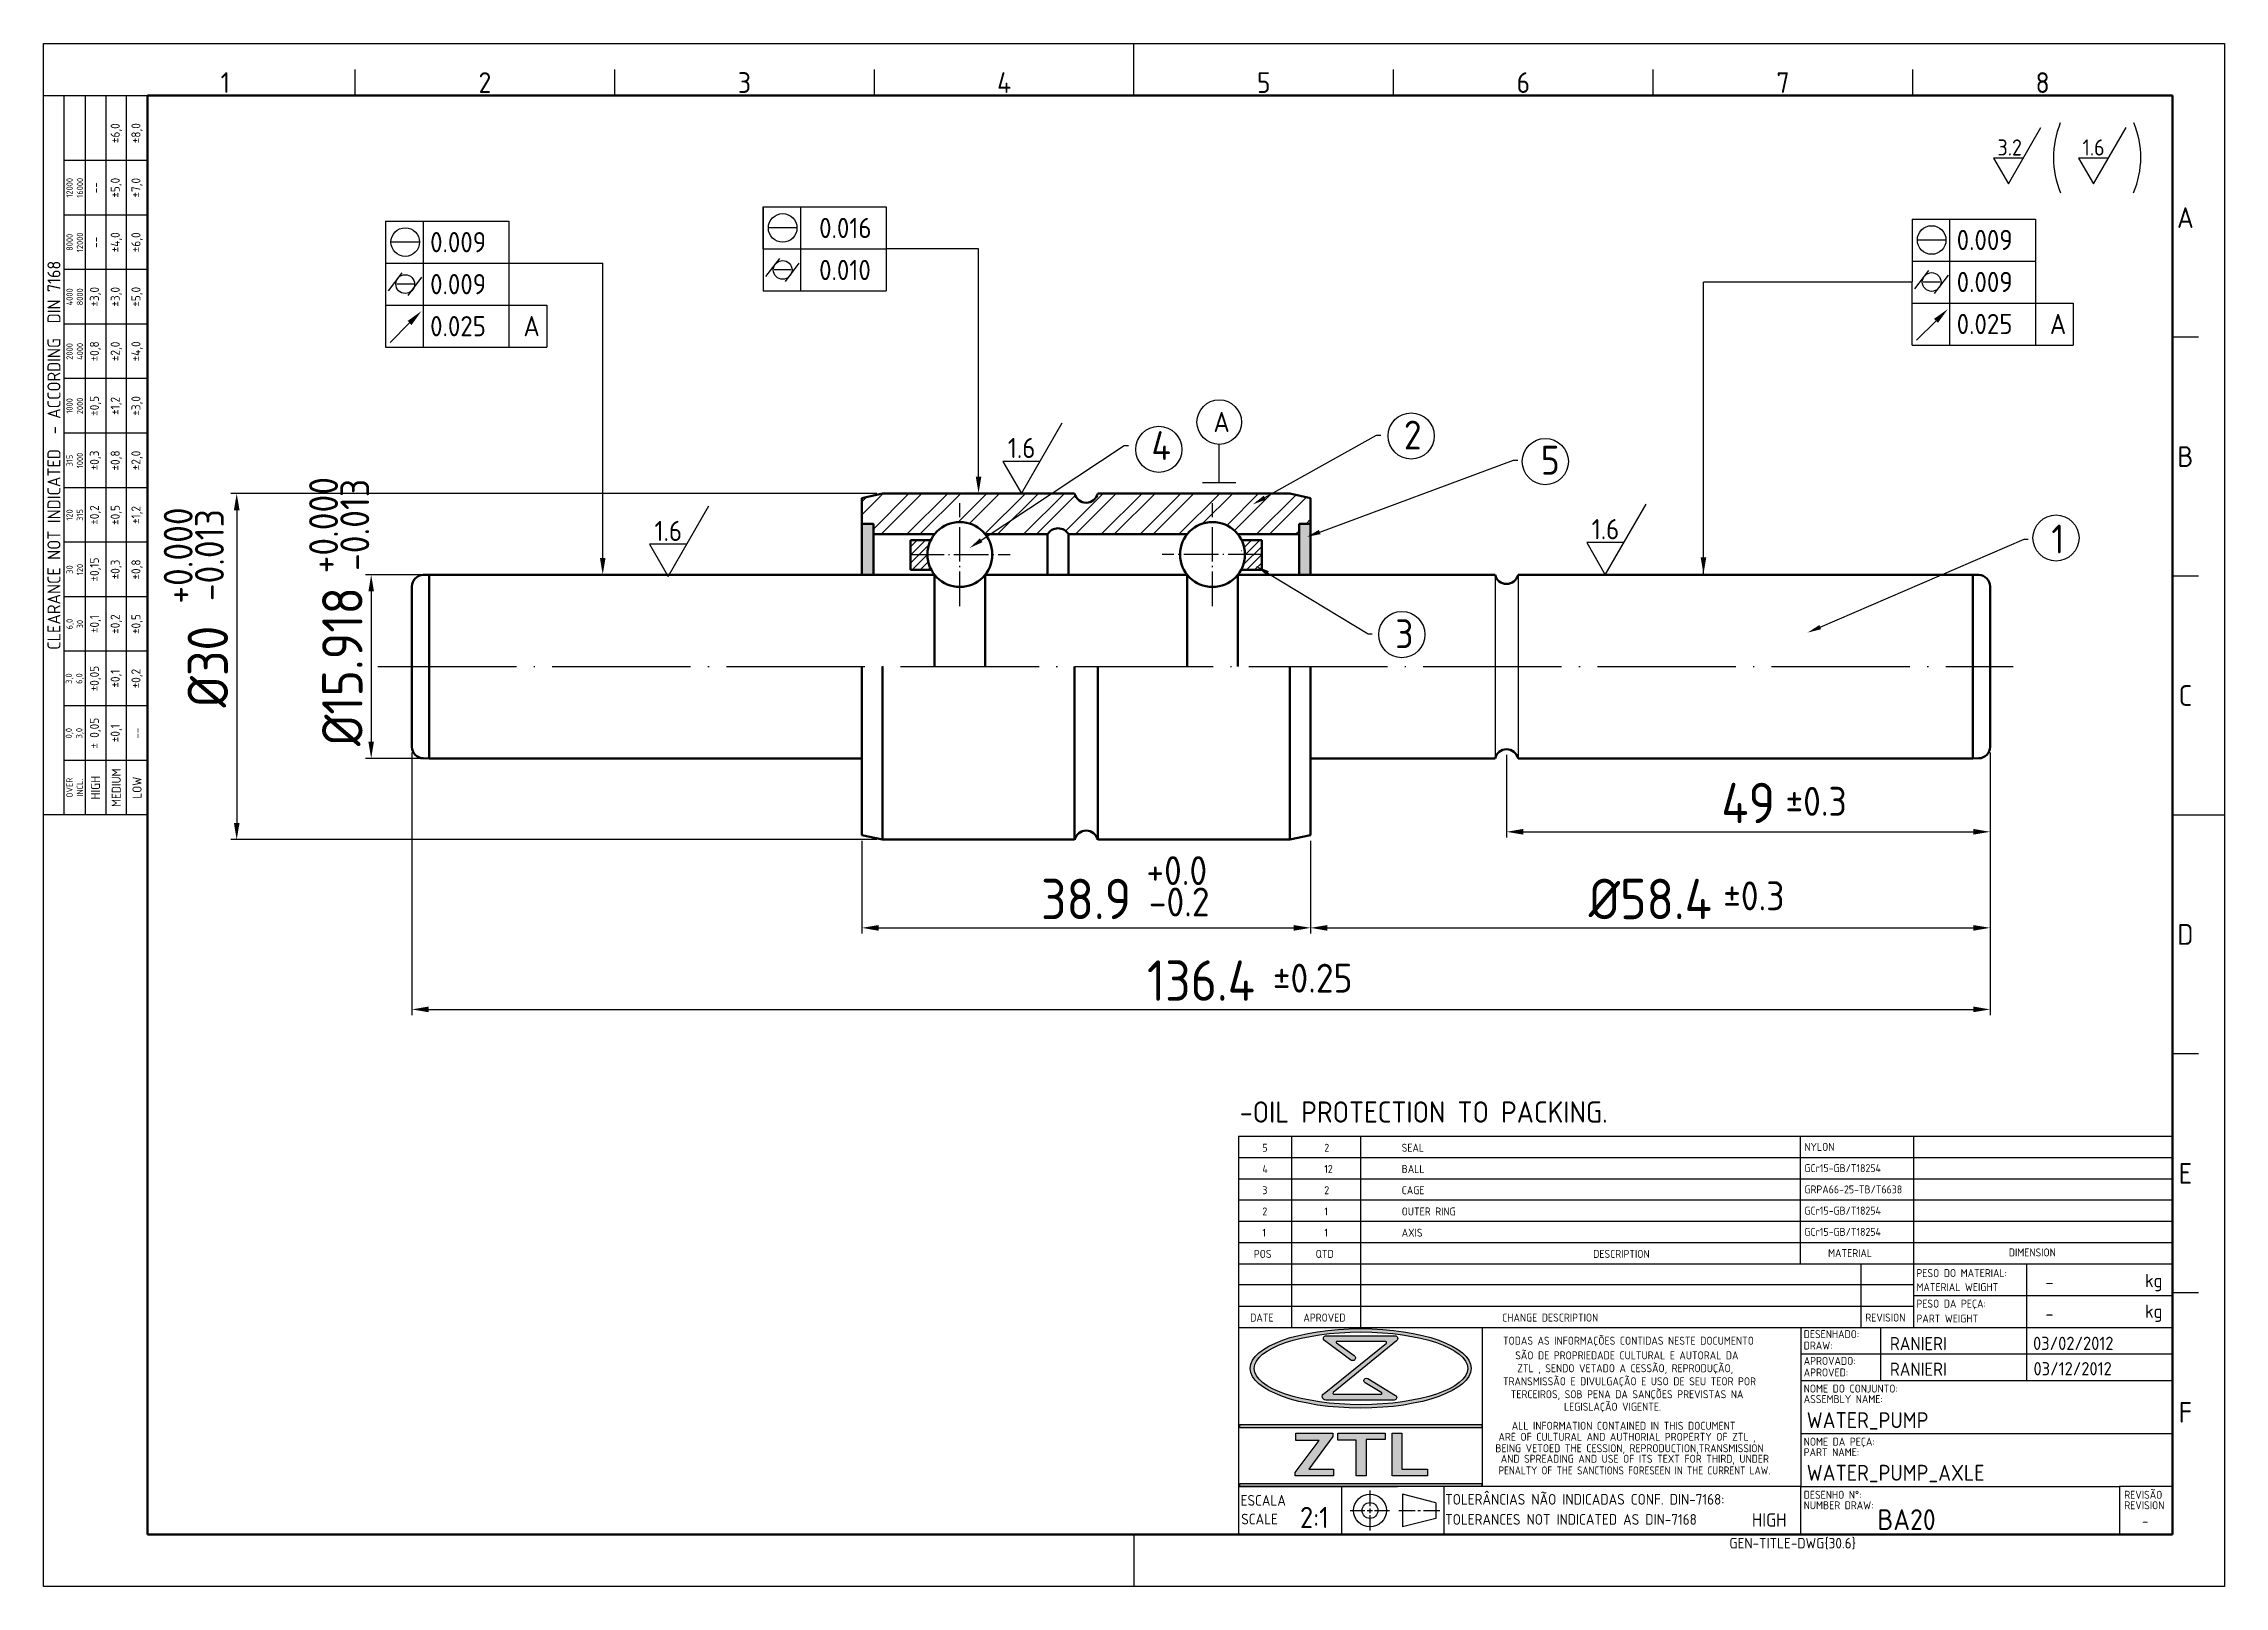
# Model space of a CAD drawing. Extents: x 8 to 197, y 6 to 139.
import ezdxf
from ezdxf import colors
from ezdxf.entities.mleader import LeaderData, LeaderLine
from ezdxf.enums import TextEntityAlignment as Align
from ezdxf.math import Vec2, Vec3

# ---------------------------------------------------------------- set-up
doc = ezdxf.new("R2010")
doc.units = 0
doc.header["$LTSCALE"] = 0.5
doc.linetypes.add('ACAD_ISO04W100', pattern=[30, 24, -3, 0, -3])
doc.layers.get('0').update_dxf_attribs({"linetype": 'CONTINUOUS'})
doc.layers.get('Defpoints').update_dxf_attribs({"linetype": 'CONTINUOUS'})
for name, color, linetype, lineweight in [('AM_0', 7, 'CONTINUOUS', 50), ('AM_5', 3, 'CONTINUOUS', 25), ('AM_7', 4, 'ACAD_ISO04W100', 25), ('AM_8', 1, 'CONTINUOUS', 25), ('AM_BOR', 7, 'CONTINUOUS', 50)]:
    doc.layers.add(name, color=color, linetype=linetype, lineweight=lineweight)
doc.styles.add('ACISOTS', font='isocp.shx', dxfattribs={"height": 1})
doc.styles.get("Standard").update_dxf_attribs({"font": 'ISOCP.SHX'})
doc.dimstyles.new('AM_ISO', dxfattribs={"dimtxt": 3.5, "dimasz": 2.5, "dimexe": 1, "dimexo": 1, "dimgap": 1.5, "dimtad": 1, "dimdsep": 46, "dimtxsty": 'Standard', "dimcen": 0, "dimclrd": 256, "dimclre": 256, "dimclrt": 2, "dimadec": 0, "dimazin": 2, "dimtp": 0.1, "dimtm": 0.1, "dimtfac": 0.71, "dimtdec": 3, "dimtmove": 0, "dimatfit": 3, "dimfxl": 1, "dimlwd": -1, "dimlwe": -1, "dimarcsym": 0})
pattern_1 = [(45, (17.11513, -7.4769), (-0.3535534, 0.3535534), [])]

# ---------------------------------------------------------------- blocks, each defined once
blk = doc.blocks.new('A3 ZTL')
for p, q in [((19.57, 280.82), (19.57, 9.78)), ((401.17, 280.82), (19.57, 280.82)), ((401.17, 9.78), (401.17, 280.82)), ((19.57, 9.78), (401.17, 9.78))]:
    blk.add_line(p, q)
at = {"layer": 'AM_BOR', "color": 135, "lineweight": 25}
for p, q in [((0, 0), (0, 290.61)), ((0, 290.61), (410.96, 290.61)), ((205.48, 280.82), (205.48, 290.61)), ((410.96, 290.61), (410.96, 0)), ((58.71, 280.82), (58.71, 285.71)), ((107.63, 280.82), (107.63, 285.71)), ((156.56, 280.82), (156.56, 285.71)), ((254.4, 280.82), (254.4, 285.71)), ((303.33, 280.82), (303.33, 285.71)), ((352.25, 280.82), (352.25, 285.71)), ((3.91, 145.3), (3.91, 280.82)), ((7.83, 280.82), (7.83, 145.3)), ((11.74, 280.82), (11.74, 145.3)), ((15.66, 145.3), (15.66, 280.82)), ((19.57, 268.59), (3.91, 268.59)), ((19.57, 258.32), (3.91, 258.32)), ((19.57, 248.04), (3.91, 248.04)), ((19.57, 237.77), (3.91, 237.77)), ((406.07, 235.32), (401.17, 235.32)), ((19.57, 227.5), (3.91, 227.5)), ((19.57, 217.22), (3.91, 217.22)), ((19.57, 206.95), (3.91, 206.95)), ((19.57, 196.67), (3.91, 196.67)), ((406.07, 190.31), (401.17, 190.31)), ((19.57, 186.4), (3.91, 186.4)), ((19.57, 176.13), (3.91, 176.13)), ((19.57, 165.85), (3.91, 165.85)), ((19.57, 155.58), (3.91, 155.58)), ((401.17, 145.3), (410.96, 145.3)), ((406.07, 100.29), (401.17, 100.29)), ((406.07, 55.28), (401.17, 55.28)), ((205.48, 9.78), (205.48, 0)), ((410.96, 0), (0, 0))]:
    blk.add_line(p, q, dxfattribs=at)
blk.add_lwpolyline([(19.57, 145.3), (0, 145.3), (0, 280.82), (19.57, 280.82)], close=True, dxfattribs=at)
at = {"layer": 'AM_BOR', "color": 135, "lineweight": 25, "style": 'ACISOTS'}
for s, p in [('1', (34.25, 283.27)), ('2', (83.17, 283.27)), ('3', (132.09, 283.27)), ('4', (181.02, 283.27)), ('5', (229.94, 283.27)), ('6', (278.86, 283.27)), ('7', (327.79, 283.27)), ('8', (376.71, 283.27)), ('A', (403.62, 257.83)), ('B', (403.62, 212.82)), ('C', (403.62, 167.81)), ('D', (403.62, 122.8)), ('E', (403.62, 77.79)), ('F', (403.62, 32.78))]:
    blk.add_text(s, height=3.91, dxfattribs=at).set_placement(p, align=Align.MIDDLE)
at = {"layer": 'AM_BOR', "color": 135, "lineweight": 25, "attachment_point": 5, "rotation": 90}
for s, insert, char_height, width in [('±6,0', (13.7, 273.73), 1.712, 10.274), ('±8,0', (17.61, 273.73), 1.712, 10.274), ('12000\\P16000', (5.87, 263.45), 1.174, 10.274), ('--', (9.78, 263.45), 1.712, 10.274), ('±5,0', (13.7, 263.45), 1.712, 10.274), ('±7,0', (17.61, 263.45), 1.712, 10.274), ('8000\\P12000', (5.87, 253.18), 1.174, 10.274), ('±4,0', (13.7, 253.18), 1.712, 10.274), ('±6,0', (17.61, 253.18), 1.712, 10.274), ('--', (9.78, 253.18), 1.712, 10.274), ('{\\Fisocp.shx|c0;CLEARANCE NOT INDICATED  - ACCORDING  DIN 7168}', (1.96, 213.06), 2.4462, 135.5186), ('4000\\P8000', (5.87, 242.91), 1.174, 10.274), ('±3,0', (9.78, 242.91), 1.712, 10.274), ('±3,0', (13.7, 242.91), 1.712, 10.274), ('±5,0', (17.61, 242.91), 1.712, 10.274), ('±0,8', (9.78, 232.63), 1.712, 10.274), ('±2,0', (13.7, 232.63), 1.712, 10.274), ('±4,0', (17.61, 232.63), 1.712, 10.274), ('2000\\P4000', (5.87, 232.63), 1.174, 10.274), ('1000\\P2000', (5.87, 222.36), 1.174, 10.274), ('±0,5', (9.78, 222.36), 1.712, 10.274), ('±1,2', (13.7, 222.36), 1.712, 10.274), ('±3,0', (17.61, 222.36), 1.712, 10.274), ('±0,3', (9.78, 212.08), 1.712, 10.274), ('±0,8', (13.7, 212.08), 1.712, 10.274), ('±2,0', (17.61, 212.08), 1.712, 10.274), ('315\\P1000', (5.87, 212.08), 1.174, 10.274), ('120\\P315', (5.87, 201.81), 1.174, 10.274), ('±0,2', (9.78, 201.81), 1.712, 10.274), ('±0,5', (13.7, 201.81), 1.712, 10.274), ('±1,2', (17.61, 201.81), 1.712, 10.274), ('±0,15', (9.78, 191.54), 1.712, 10.274), ('±0,3', (13.7, 191.54), 1.712, 10.274), ('±0,8', (17.61, 191.54), 1.712, 10.274), ('30\\P120', (5.87, 191.54), 1.174, 10.274), ('6,0\\P30', (5.87, 181.26), 1.174, 10.274), ('±0,1', (9.78, 181.26), 1.712, 10.274), ('±0,2', (13.7, 181.26), 1.712, 10.274), ('±0,5', (17.61, 181.26), 1.712, 10.274), ('±0,05', (9.78, 170.99), 1.712, 10.274), ('±0,2', (17.61, 170.99), 1.712, 10.274), ('3,0\\P6,0', (5.87, 170.99), 1.174, 10.274), ('±0,1', (13.7, 170.99), 1.712, 10.274), ('0,0\\P3,0', (5.87, 160.71), 1.174, 10.274), ('± 0,05', (9.78, 160.71), 1.712, 10.274), ('\\pt4.69206;±0,1', (13.7, 160.71), 1.7123, 10.274), ('--', (17.61, 160.71), 1.712, 10.274), ('{\\Fisocp.shx|c0;OVER\\PINCL.}', (5.87, 150.44), 1.1742, 10.274), ('HIGH', (9.78, 150.44), 1.712, 10.274), ('MEDIUM', (13.7, 150.44), 1.712, 10.274), ('LOW', (17.61, 150.44), 1.712, 10.274)]:
    blk.add_mtext(s, dxfattribs=dict(at, insert=insert, char_height=char_height, width=width))
blk = doc.blocks.new('*D40')
at = {"layer": 'AM_5', "transparency": 16777216}
for p, q in [((41.31, 93.3), (36.28, 93.3)), ((36.78, 91.85), (36.78, 78.83)), ((41.31, 77.38), (36.28, 77.38))]:
    blk.add_line(p, q, dxfattribs=at)
at = {"layer": 'AM_5', "lineweight": 25, "transparency": 16777216}
for points in [[(36.54, 91.85), (37.02, 91.85), (36.78, 93.3)], [(36.54, 78.83), (37.02, 78.83), (36.78, 77.38)]]:
    blk.add_solid(points, dxfattribs=at)
at = {"layer": 'Defpoints', "color": 0, "lineweight": 25, "transparency": 16777216}
for p in [(41.81, 93.3), (36.78, 77.38), (41.81, 77.38)]:
    blk.add_point(p, dxfattribs=at)
at = {"layer": 'AM_5', "lineweight": 25, "transparency": 16777216, "insert": (34.28, 85.34), "char_height": 3.5, "attachment_point": 5, "rotation": 90}
blk.add_mtext('%%C15.918', dxfattribs=at)
blk = doc.blocks.new('*D41')
at = {"layer": 'AM_5', "transparency": 16777216}
for p, q in [((80.61, 100.34), (24.62, 100.34)), ((25.12, 98.89), (25.12, 71.79)), ((80.61, 70.34), (24.62, 70.34))]:
    blk.add_line(p, q, dxfattribs=at)
at = {"layer": 'AM_5', "lineweight": 25, "transparency": 16777216}
for points in [[(24.88, 98.89), (25.37, 98.89), (25.12, 100.34)], [(24.88, 71.79), (25.37, 71.79), (25.12, 70.34)]]:
    blk.add_solid(points, dxfattribs=at)
at = {"layer": 'Defpoints', "color": 0, "lineweight": 25, "transparency": 16777216}
for p in [(81.11, 100.34), (25.12, 70.34), (81.11, 70.34)]:
    blk.add_point(p, dxfattribs=at)
at = {"layer": 'AM_5', "lineweight": 25, "transparency": 16777216, "insert": (22.62, 85.34), "char_height": 3.5, "attachment_point": 5, "rotation": 90}
blk.add_mtext('%%C30', dxfattribs=at)
blk = doc.blocks.new('*D42')
at = {"layer": 'AM_5', "transparency": 16777216}
for p, q in [((79.31, 70.24), (79.31, 62.2)), ((118.21, 70.24), (118.21, 62.2)), ((80.76, 62.7), (116.76, 62.7))]:
    blk.add_line(p, q, dxfattribs=at)
at = {"layer": 'AM_5', "lineweight": 25, "transparency": 16777216}
for points in [[(80.76, 62.94), (80.76, 62.45), (79.31, 62.7)], [(116.76, 62.94), (116.76, 62.45), (118.21, 62.7)]]:
    blk.add_solid(points, dxfattribs=at)
at = {"layer": 'Defpoints', "color": 0, "lineweight": 25, "transparency": 16777216}
for p in [(79.31, 70.74), (118.21, 70.74), (118.21, 62.7)]:
    blk.add_point(p, dxfattribs=at)
at = {"layer": 'AM_5', "lineweight": 25, "transparency": 16777216, "insert": (98.76, 65.2), "char_height": 3.5, "attachment_point": 5}
blk.add_mtext('38.9', dxfattribs=at)
blk = doc.blocks.new('*D44')
at = {"layer": 'AM_5', "transparency": 16777216}
for p, q in [((135.2, 77.68), (135.2, 70.52)), ((177.11, 77.39), (177.11, 70.52)), ((136.65, 71.02), (175.66, 71.02))]:
    blk.add_line(p, q, dxfattribs=at)
at = {"layer": 'AM_5', "lineweight": 25, "transparency": 16777216}
for points in [[(136.65, 71.27), (136.65, 70.78), (135.2, 71.02)], [(175.66, 71.27), (175.66, 70.78), (177.11, 71.02)]]:
    blk.add_solid(points, dxfattribs=at)
at = {"layer": 'Defpoints', "color": 0, "lineweight": 25, "transparency": 16777216}
for p in [(135.2, 78.18), (177.11, 77.89), (177.11, 71.02)]:
    blk.add_point(p, dxfattribs=at)
at = {"layer": 'AM_5', "lineweight": 25, "transparency": 16777216, "insert": (156.15, 73.52), "char_height": 3.5, "attachment_point": 5}
blk.add_mtext('49', dxfattribs=at)
blk = doc.blocks.new('*D45')
at = {"layer": 'AM_5', "transparency": 16777216}
for p, q in [((40.31, 77.89), (40.31, 55.13)), ((177.11, 77.89), (177.11, 55.13)), ((41.76, 55.63), (175.66, 55.63))]:
    blk.add_line(p, q, dxfattribs=at)
at = {"layer": 'AM_5', "lineweight": 25, "transparency": 16777216}
for points in [[(41.76, 55.88), (41.76, 55.39), (40.31, 55.63)], [(175.66, 55.88), (175.66, 55.39), (177.11, 55.63)]]:
    blk.add_solid(points, dxfattribs=at)
at = {"layer": 'Defpoints', "color": 0, "lineweight": 25, "transparency": 16777216}
for p in [(40.31, 78.39), (177.11, 78.39), (177.11, 55.63)]:
    blk.add_point(p, dxfattribs=at)
at = {"layer": 'AM_5', "lineweight": 25, "transparency": 16777216, "insert": (108.71, 58.13), "char_height": 3.5, "attachment_point": 5}
blk.add_mtext('136.4', dxfattribs=at)
blk = doc.blocks.new('*D46')
at = {"layer": 'AM_5', "transparency": 16777216}
for p, q in [((177.11, 77.89), (177.11, 62.2)), ((118.21, 70.24), (118.21, 62.2)), ((119.66, 62.7), (175.66, 62.7))]:
    blk.add_line(p, q, dxfattribs=at)
at = {"layer": 'AM_5', "lineweight": 25, "transparency": 16777216}
for points in [[(119.66, 62.94), (119.66, 62.45), (118.21, 62.7)], [(175.66, 62.94), (175.66, 62.45), (177.11, 62.7)]]:
    blk.add_solid(points, dxfattribs=at)
at = {"layer": 'Defpoints', "color": 0, "lineweight": 25, "transparency": 16777216}
for p in [(177.11, 78.39), (118.21, 70.74), (177.11, 62.7)]:
    blk.add_point(p, dxfattribs=at)
at = {"layer": 'AM_5', "lineweight": 25, "transparency": 16777216, "insert": (147.66, 65.2), "char_height": 3.5, "attachment_point": 5}
blk.add_mtext('%%c58.4', dxfattribs=at)

msp = doc.modelspace()

# ---------------------------------------------------------------- hatches: boundary and pattern name
at = {"layer": 'AM_5', "lineweight": 25}
h = msp.add_hatch(dxfattribs=at)
h.set_pattern_fill('ANSI32', color=1, scale=0.25)
h.set_pattern_definition([(45, (0, 6.8382), (-1.683798, 1.683798), []), (45, (1.1225, 6.8382), (-1.683798, 1.683798), [])])
h.paths.add_polyline_path([(107.51, 96.8, -0.481958), (111.9, 96.8), (117.21, 96.8), (117.21, 97.72), (118.21, 97.72), (118.21, 99.94), (116.41, 100.34), (99.76, 100.34, -0.8), (97.76, 100.34), (95.79, 100.34), (90.44, 96.8), (95.4, 96.8, -0.568454), (97.24, 96.8)])
h.paths.add_polyline_path([(81.11, 100.34), (79.31, 99.94), (79.31, 97.72), (80.31, 97.72), (80.31, 96.8), (85.61, 96.8, -0.481958), (90.01, 96.8), (90.44, 96.8), (95.79, 100.34)])
at = {"layer": 'AM_8'}
for color, points in [(256, [(79.31, 97.72), (79.31, 93.3), (80.31, 93.3), (80.31, 97.72)]), (256, [(117.21, 97.72), (117.21, 93.3), (118.21, 93.3), (118.21, 97.72)]), (135, [(112.09, 19.38), (133.07, 19.38), (133.07, 19.66), (112.09, 19.66)]), (135, [(116.89, 15.5), (116.89, 15.22), (120.2, 15.22), (120.2, 15.8), (118.06, 15.8), (120.14, 18.62), (120.14, 18.9), (116.92, 18.9), (116.92, 18.29), (118.96, 18.29)]), (135, [(120.57, 18.32), (122.16, 18.32), (122.16, 15.22), (123.03, 15.22), (123.03, 18.35), (124.67, 18.35), (124.67, 18.9), (120.57, 18.9)]), (135, [(128.35, 15.21), (128.35, 15.8), (126.13, 15.8), (126.13, 18.9), (125.27, 18.9), (125.27, 15.21)]), (135, [(133.07, 14.56), (112.09, 14.56), (112.09, 14.28), (133.07, 14.28)])]:
    msp.add_hatch(color=color, dxfattribs=at).paths.add_polyline_path(points)
h = msp.add_hatch(dxfattribs=at)
h.set_pattern_fill('_U', color=256, scale=0.5, angle=45, style=0, pattern_type=0)
h.set_pattern_definition(pattern_1)
edge = h.paths.add_edge_path()
edge.add_line((83.53, 93.72), (83.53, 96.29))
edge.add_line((83.53, 96.29), (85.29, 96.29))
edge.add_arc((87.81, 95.05), 2.81, 513.6476, 568.2995)
edge.add_line((85.34, 93.72), (83.53, 93.72))
h = msp.add_hatch(dxfattribs=at)
h.set_pattern_fill('_U', color=256, scale=0.5, angle=45, style=0, pattern_type=0)
h.set_pattern_definition(pattern_1)
edge = h.paths.add_edge_path()
edge.add_line((113.98, 93.72), (113.98, 96.29))
edge.add_line((113.98, 96.29), (112.22, 96.29))
edge.add_arc((109.71, 95.05), 2.81, -28.2995, 26.3524, ccw=False)
edge.add_line((112.18, 93.72), (113.98, 93.72))
h = msp.add_hatch(color=135, dxfattribs=at)
edge = h.paths.add_edge_path()
edge.add_ellipse((122.55, 24.53), major_axis=(9.58, 0), ratio=0.359907, start_angle=191.4592, end_angle=452.8175)
edge.add_ellipse((122.55, 24.53), major_axis=(9.58, 0), ratio=0.359907, start_angle=92.8175, end_angle=191.4592)
edge = h.paths.add_edge_path(flags=16)
edge.add_ellipse((122.58, 24.53), major_axis=(9.25, 0), ratio=0.340664, start_angle=93.067, end_angle=371.4592)
edge.add_ellipse((122.58, 24.53), major_axis=(9.25, 0), ratio=0.340664, start_angle=11.4592, end_angle=93.067)
h = msp.add_hatch(color=135, dxfattribs=at)
edge = h.paths.add_edge_path()
edge.add_line((124.78, 26.72), (119.39, 22.35))
edge.add_arc((119.53, 22.08), 0.305, 118.1409, 270)
edge.add_line((119.53, 21.78), (125.46, 21.78))
edge.add_arc((125.45, 22), 0.225, 271.9685, 418.9108)
edge.add_line((125.57, 22.19), (123.17, 23.64))
edge.add_arc((123.06, 23.45), 0.218, 58.6682, 238.8052)
edge.add_line((122.94, 23.27), (124.38, 22.4))
edge.add_arc((124.35, 22.35), 0.0552, -90, 54.6545, ccw=False)
edge.add_line((124.35, 22.3), (120.21, 22.3))
edge.add_arc((120.23, 22.37), 0.0767, 129.2364, 260.8226, ccw=False)
edge.add_line((120.18, 22.43), (125.67, 26.92))
edge.add_arc((125.52, 27.11), 0.243, 306.0702, 450)
edge.add_line((125.52, 27.36), (119.57, 27.36))
edge.add_arc((119.56, 27.12), 0.236, 87.7272, 233.7471)
edge.add_line((119.42, 26.93), (121.71, 25.25))
edge.add_arc((121.86, 25.45), 0.242, 232.4714, 414.7334)
edge.add_line((122, 25.64), (120.46, 26.73))
edge.add_arc((120.49, 26.79), 0.0662, 90, 242.5235, ccw=False)
edge.add_line((120.49, 26.86), (124.74, 26.86))
edge.add_arc((124.73, 26.78), 0.0809, -50.9964, 80.7655, ccw=False)

# ---------------------------------------------------------------- linework, layer by layer
at = {"layer": 'AM_0'}
for p, q in [((81.11, 100.34), (79.31, 99.94)), ((81.11, 100.34), (97.76, 100.34)), ((99.76, 100.34), (116.41, 100.34)), ((116.41, 100.34), (118.21, 99.94)), ((79.31, 93.3), (79.31, 99.94)), ((118.21, 99.94), (118.21, 93.3)), ((79.31, 97.72), (80.31, 97.72)), ((80.31, 97.72), (80.31, 93.3)), ((80.31, 96.8), (85.61, 96.8)), ((90.01, 96.8), (95.4, 96.8)), ((95.4, 96.8), (95.4, 93.3)), ((97.24, 96.8), (107.51, 96.8)), ((97.24, 96.8), (97.24, 93.3)), ((111.9, 96.8), (117.21, 96.8)), ((118.21, 97.72), (117.21, 97.72)), ((117.21, 97.72), (117.21, 93.3)), ((85.29, 96.29), (83.53, 96.29)), ((83.53, 96.29), (83.53, 93.72)), ((112.22, 96.29), (113.98, 96.29)), ((113.98, 96.29), (113.98, 93.72)), ((41.81, 93.3), (41.28, 93.28)), ((41.81, 93.3), (85.61, 93.3)), ((41.81, 93.3), (41.81, 77.38)), ((83.53, 93.72), (85.34, 93.72)), ((85.61, 93.3), (85.61, 85.34)), ((90.01, 93.3), (90.01, 85.34)), ((90.01, 93.3), (107.51, 93.3)), ((107.51, 93.3), (107.51, 85.34)), ((111.9, 93.3), (134.2, 93.3)), ((111.9, 93.3), (111.9, 85.34)), ((113.98, 93.72), (112.18, 93.72)), ((136.2, 93.3), (175.61, 93.3)), ((175.61, 93.3), (176.13, 93.28)), ((175.61, 93.3), (175.61, 77.38)), ((40.31, 78.39), (40.31, 92.28)), ((177.11, 92.28), (177.11, 78.39)), ((79.31, 70.74), (79.31, 85.34)), ((81.11, 85.34), (81.11, 70.34)), ((97.76, 70.34), (97.76, 85.34)), ((99.76, 70.34), (99.76, 85.34)), ((116.41, 85.34), (116.41, 70.34)), ((118.21, 85.34), (118.21, 70.74)), ((41.81, 77.38), (41.28, 77.39)), ((79.31, 77.38), (41.81, 77.38)), ((134.2, 77.38), (118.21, 77.38)), ((175.61, 77.38), (136.2, 77.38)), ((175.61, 77.38), (176.13, 77.39)), ((81.11, 70.34), (79.31, 70.74)), ((97.76, 70.34), (81.11, 70.34)), ((116.41, 70.34), (99.76, 70.34)), ((116.41, 70.34), (118.21, 70.74))]:
    msp.add_line(p, q, dxfattribs=at)
at = {"layer": 'AM_0', "lineweight": 25}
for p, q in [((134.2, 93.3), (134.2, 77.38)), ((136.2, 93.3), (136.2, 77.38))]:
    msp.add_line(p, q, dxfattribs=at)
at = {"layer": 'AM_0'}
for centre in [(87.81, 95.05), (109.71, 95.05)]:
    msp.add_circle(centre, 2.81, dxfattribs=at)
for centre, radius, start, end in [((98.76, 100.56), 1.02, 192.6804, 347.3196), ((96.32, 96.25), 1.07, 30.7676, 149.2324), ((41.31, 92.28), 1, 91.5, 180), ((135.2, 93.52), 1.02, 192.6804, 347.3196), ((176.11, 92.28), 1, 0, 88.5), ((41.31, 78.39), 1, 180, 268.5), ((135.2, 77.15), 1.02, 12.6804, 167.3196), ((176.11, 78.39), 1, 271.5, 0), ((98.76, 70.11), 1.02, 12.6804, 167.3196)]:
    msp.add_arc(centre, radius, start, end, dxfattribs=at)
at = {"layer": 'AM_5', "lineweight": 25}
for p, q in [((178.7, 127.17), (181.52, 132.06)), ((186.07, 127.17), (188.9, 132.06)), ((179.98, 129.39), (177.41, 129.39)), ((177.41, 129.39), (178.7, 127.17)), ((187.36, 129.39), (184.79, 129.39)), ((184.79, 129.39), (186.07, 127.17)), ((70.75, 125.17), (74.03, 125.17)), ((70.75, 125.17), (70.75, 121.53)), ((70.75, 125.17), (81.43, 125.17)), ((70.75, 125.17), (70.75, 117.89)), ((74.03, 117.89), (74.03, 125.17)), ((81.43, 125.17), (81.43, 121.53)), ((81.43, 125.17), (81.43, 121.53)), ((38.03, 123.94), (38.02, 113.02)), ((38.03, 123.94), (48.72, 123.94)), ((41.32, 113.02), (41.32, 123.94)), ((48.72, 123.94), (48.72, 120.3)), ((73.68, 123.35), (71.21, 123.35)), ((170.35, 124.12), (170.34, 113.2)), ((170.35, 124.12), (181.04, 124.12)), ((173.64, 113.2), (173.64, 124.12)), ((181.04, 124.12), (181.04, 120.48)), ((40.97, 122.12), (38.5, 122.12)), ((70.75, 121.53), (81.43, 121.53)), ((81.43, 121.53), (81.43, 117.89)), ((89.43, 121.53), (81.43, 121.53)), ((81.43, 121.53), (81.43, 117.89)), ((173.29, 122.3), (170.82, 122.3)), ((38.03, 120.3), (56.85, 120.3)), ((38.03, 120.3), (48.72, 120.3)), ((38.27, 117.9), (39.48, 119.47)), ((48.72, 120.3), (48.72, 113.02)), ((70.98, 119.13), (72.19, 120.7)), ((73.18, 119.71), (71.7, 119.71)), ((72.7, 118.71), (73.89, 120.3)), ((170.35, 120.48), (181.04, 120.48)), ((170.59, 118.08), (171.8, 119.65)), ((172.31, 117.66), (173.5, 119.25)), ((181.04, 120.48), (181.04, 113.2)), ((40.47, 118.48), (38.99, 118.48)), ((39.98, 117.48), (41.17, 119.07)), ((70.75, 117.89), (81.43, 117.89)), ((170.35, 118.66), (152.27, 118.66)), ((172.79, 118.66), (171.31, 118.66)), ((38.03, 116.66), (52, 116.66)), ((52, 116.66), (52, 113.02)), ((170.35, 116.84), (184.32, 116.84)), ((184.32, 116.84), (184.32, 113.2)), ((38.03, 113.02), (52, 113.02)), ((170.35, 113.2), (184.32, 113.2)), ((93.14, 100.34), (96.68, 106.46)), ((110.29, 101.3), (110.29, 104.6)), ((94.75, 103.12), (91.54, 103.12)), ((91.54, 103.12), (93.14, 100.34)), ((108.83, 101.3), (111.74, 101.3)), ((62.52, 93.15), (66.05, 99.28)), ((143.76, 93.3), (147.29, 99.42)), ((64.12, 95.94), (60.91, 95.94)), ((60.91, 95.94), (62.52, 93.15)), ((145.36, 96.08), (142.15, 96.08)), ((142.15, 96.08), (143.76, 93.3))]:
    msp.add_line(p, q, dxfattribs=at)
at = {"layer": 'AM_5', "color": 0, "linetype": 'Continuous', "lineweight": 35}
msp.add_line((70.75, 121.53), (70.75, 125.17), dxfattribs=at)
at = {"layer": 'AM_5'}
for p, q in [((89.43, 101.79), (89.43, 121.53)), ((56.85, 94.75), (56.85, 120.3)), ((152.27, 93.3), (152.27, 118.66)), ((40.11, 115.12), (38.42, 113.43)), ((172.43, 115.3), (170.75, 113.61))]:
    msp.add_line(p, q, dxfattribs=at)
at = {"layer": 'AM_5', "lineweight": 25}
for centre, radius in [((39.73, 122.12), 1.24), ((72.45, 123.35), 1.24), ((172.05, 122.3), 1.24), ((39.73, 118.48), 0.812), ((72.45, 119.71), 0.812), ((172.05, 118.66), 0.812), ((110.29, 106.52), 1.93), ((105.06, 104.16), 2), ((126.93, 105.32), 2), ((138.56, 103.1), 2), ((182.83, 96.48), 2), ((126.12, 88.11), 2)]:
    msp.add_circle(centre, radius, dxfattribs=at)
for centre, start, end in [((190.46, 129.46), 157.6019, 202.9315), ((182.33, 129.46), 337.0685, 22.3981)]:
    msp.add_arc(centre, 7.85, start, end, dxfattribs=at)
for points in [[(39.94, 115.29), (40.28, 114.94), (41.14, 116.14)], [(172.26, 115.47), (172.6, 115.13), (173.46, 116.32)], [(89.19, 101.79), (89.67, 101.79), (89.43, 100.34)], [(56.61, 94.75), (57.09, 94.75), (56.85, 93.3)], [(152.03, 94.79), (152.51, 94.79), (152.27, 93.34)]]:
    msp.add_solid(points, dxfattribs=at)
at = {"layer": 'AM_7', "ltscale": 0.25}
for p, q in [((87.81, 90.58), (87.81, 99.51)), ((109.71, 90.58), (109.71, 99.51)), ((83.44, 95.05), (92.18, 95.05)), ((114.07, 95.05), (105.34, 95.05))]:
    msp.add_line(p, q, dxfattribs=at)
at = {"layer": 'AM_7'}
msp.add_line((37.37, 85.34), (179.11, 85.34), dxfattribs=at)
at = {"layer": 'AM_8', "color": 135}
for p, q in [((111.96, 44.64), (111.96, 10.14)), ((111.96, 44.64), (192.92, 44.64)), ((116.56, 44.64), (116.56, 28.08)), ((122.54, 44.64), (122.54, 28.08)), ((160.65, 44.64), (160.65, 33.6)), ((170.5, 28.08), (170.5, 44.64)), ((111.96, 42.8), (192.92, 42.8)), ((111.96, 40.96), (192.92, 40.96)), ((111.96, 39.12), (192.92, 39.12)), ((111.96, 37.28), (192.92, 37.28)), ((111.96, 35.44), (192.92, 35.44)), ((111.96, 33.6), (192.92, 33.6)), ((165.9, 33.6), (165.9, 28.08)), ((180.27, 33.6), (180.27, 30.84)), ((192.92, 10.14), (192.92, 33.6)), ((170.5, 31.76), (111.96, 31.76)), ((170.5, 30.84), (192.92, 30.84)), ((180.27, 30.84), (180.27, 28.08)), ((111.96, 29.92), (170.5, 29.92)), ((111.96, 28.08), (160.72, 28.08)), ((119.57, 27.36), (125.52, 27.36)), ((133.09, 28.08), (133.09, 14.28)), ((160.72, 28.08), (160.72, 19.34)), ((160.72, 28.08), (192.92, 28.08)), ((167.62, 28.08), (167.62, 23.48)), ((180.27, 28.08), (180.27, 23.48)), ((160.72, 25.78), (192.92, 25.78)), ((160.72, 23.48), (192.92, 23.48)), ((112.09, 19.38), (112.09, 19.66)), ((112.09, 19.66), (133.07, 19.66)), ((133.07, 19.38), (112.09, 19.38)), ((133.07, 19.66), (133.07, 19.38)), ((160.72, 19.34), (160.72, 14.28)), ((116.89, 15.5), (118.96, 18.29)), ((116.92, 18.29), (116.92, 18.9)), ((116.92, 18.9), (120.14, 18.9)), ((118.96, 18.29), (116.92, 18.29)), ((120.14, 18.62), (118.06, 15.8)), ((120.14, 18.9), (120.14, 18.62)), ((120.57, 18.32), (120.57, 18.9)), ((120.57, 18.9), (124.67, 18.9)), ((122.16, 18.32), (120.57, 18.32)), ((122.16, 15.22), (122.16, 18.32)), ((123.03, 18.35), (123.03, 15.22)), ((124.67, 18.35), (123.03, 18.35)), ((124.67, 18.9), (124.67, 18.35)), ((125.27, 15.21), (125.27, 18.9)), ((125.27, 18.9), (126.13, 18.9)), ((126.13, 18.9), (126.13, 15.8)), ((160.72, 18.88), (192.92, 18.88)), ((116.89, 15.22), (116.89, 15.5)), ((120.2, 15.22), (116.89, 15.22)), ((118.06, 15.8), (120.2, 15.8)), ((120.2, 15.8), (120.2, 15.22)), ((123.03, 15.22), (122.16, 15.22)), ((128.35, 15.21), (125.27, 15.21)), ((126.13, 15.8), (128.35, 15.8)), ((128.35, 15.8), (128.35, 15.21)), ((111.96, 14.28), (125.76, 14.28)), ((160.72, 14.28), (111.96, 14.28)), ((112.09, 14.56), (133.07, 14.56)), ((112.09, 14.28), (112.09, 14.56)), ((133.07, 14.28), (112.09, 14.28)), ((120.9, 14.28), (120.9, 10.14)), ((123.36, 13.95), (123.36, 12.58)), ((129.07, 12.89), (126.18, 13.62)), ((126.18, 13.62), (126.18, 10.79)), ((129.76, 14.28), (129.76, 10.14)), ((133.07, 14.56), (133.07, 14.28)), ((160.72, 10.14), (160.72, 14.28)), ((160.72, 14.28), (188.32, 14.28)), ((192.92, 14.28), (188.32, 14.28)), ((188.32, 14.28), (188.32, 10.14)), ((121.63, 12.21), (122.92, 12.21)), ((123.12, 12.21), (123.58, 12.21)), ((123.36, 12.39), (123.36, 11.98)), ((123.36, 11.8), (123.36, 10.47)), ((123.75, 12.21), (125.04, 12.21)), ((125.86, 12.21), (127.29, 12.21)), ((129.07, 11.53), (126.18, 10.79)), ((127.51, 12.21), (127.74, 12.21)), ((128, 12.21), (129.41, 12.21)), ((129.07, 12.89), (129.07, 11.53)), ((111.96, 10.14), (192.92, 10.14))]:
    msp.add_line(p, q, dxfattribs=at)
msp.add_lwpolyline([(119.57, 27.36), (125.52, 27.36, -0.726075), (125.67, 26.92), (120.18, 22.43, 0.646844), (120.21, 22.3), (124.35, 22.3, 0.730915), (124.38, 22.4), (122.94, 23.27, -1.001197), (123.17, 23.64), (125.57, 22.19, -0.746343), (125.46, 21.78), (119.53, 21.78, -0.780296), (119.39, 22.35), (124.78, 26.72, 0.647932), (124.74, 26.86), (120.49, 26.86, 0.78497), (120.46, 26.73), (122, 25.64, -1.019937), (121.71, 25.25), (119.42, 26.93, -0.740095), (119.57, 27.36, -0.257794)], format="xyb", dxfattribs=at)
for radius in [1.42, 0.682]:
    msp.add_circle((123.36, 12.21), radius, dxfattribs=at)
for centre, major_axis, ratio in [((122.55, 24.53), (-9.58, 0), 0.359907), ((122.58, 24.53), (-9.25, 0), 0.340664)]:
    msp.add_ellipse(centre, major_axis=major_axis, ratio=ratio, dxfattribs=at)

# ---------------------------------------------------------------- block references
at = {"layer": 'AM_0', "lineweight": 0, "xscale": 0.46, "yscale": 0.46, "zscale": 0.46}
msp.add_blockref('A3 ZTL', (8.38, 5.64), dxfattribs=at)

# ---------------------------------------------------------------- texts
at = {"layer": 'AM_5', "attachment_point": 1}
for s, insert, char_height in [('3.2', (177.76, 131.02), 1.4), ('1.6', (185.13, 131.02), 1.4), ('0.009', (41.89, 122.99), 1.75), (' 0.016', (74.61, 124.22), 1.75), ('0.009', (174.22, 123.18), 1.75), ('0.009', (41.89, 119.35), 1.75), (' 0.010', (74.61, 120.58), 1.75), ('0.009', (174.22, 119.54), 1.75), ('0.025', (41.89, 115.71), 1.75), ('A', (49.98, 115.71), 1.75), ('0.025', (174.22, 115.9), 1.75), ('A', (182.3, 115.9), 1.75), ('A', (109.79, 107.41), 1.75), ('1.6', (91.97, 105.16), 1.75), ('1.6', (61.34, 97.97), 1.75), ('1.6', (142.58, 98.12), 1.75), ('%%P0.3', (159.38, 74.91), 2.5), ('+0.0', (103.98, 68.91), 2.5), ('-0.2', (104.19, 66.19), 2.5), ('%%P0.3', (153.98, 66.72), 2.5), ('%%P0.25', (114.94, 59.59), 2.5)]:
    msp.add_mtext_dynamic_manual_height_columns(s, width=5.4883, gutter_width=10, heights=[0], dxfattribs=dict(at, insert=insert, char_height=char_height))
at = {"layer": 'AM_5', "char_height": 2.5, "attachment_point": 1, "rotation": 90}
for s, insert in [('+0.000', (31.4, 93.42)), ('-0.013', (34.11, 93.63)), ('+0.000', (18.8, 90.79)), ('-0.013', (21.51, 91.01))]:
    msp.add_mtext_dynamic_manual_height_columns(s, width=5.4883, gutter_width=10, heights=[0], dxfattribs=dict(at, insert=insert))
at = {"layer": 'AM_8'}
msp.add_text('-OIL PROTECTION TO PACKING.', height=1.84, dxfattribs=at).set_placement((112.07, 45.82))
at = {"layer": 'AM_8', "color": 135}
for s, height, p in [('5', 0.69, (114.03, 43.3)), ('2', 0.69, (119.4, 43.3)), ('                    SEAL', 0.69, (118.22, 43.3)), ('NYLON', 0.69, (161.02, 43.37)), ('4', 0.69, (114.03, 41.46)), ('12', 0.69, (119.4, 41.46)), ('                    BALL', 0.69, (118.22, 41.46)), ('GCr15-GB/T18254', 0.69, (161.02, 41.53)), ('3', 0.69, (114.03, 39.62)), ('2', 0.69, (119.4, 39.62)), ('                    CAGE', 0.69, (118.22, 39.62)), ('GRPA66-25-TB/T6638', 0.69, (161.02, 39.69)), ('2', 0.69, (114.03, 37.78)), ('1', 0.69, (119.4, 37.78)), ('                    OUTER RING', 0.69, (118.22, 37.78)), ('GCr15-GB/T18254', 0.69, (161.02, 37.85)), ('1', 0.69, (114.03, 35.94)), ('1', 0.69, (119.4, 35.94)), ('                    AXIS', 0.69, (118.22, 35.94)), ('GCr15-GB/T18254', 0.69, (161.02, 36.01)), ('POS', 0.69, (113.29, 34.1)), ('QTD', 0.69, (118.65, 34.1)), ('                    DESCRIPTION', 0.69, (134.82, 34.1)), ('MATERIAL', 0.69, (163.07, 34.17)), ('DIMENSION', 0.69, (178.74, 34.23)), ('PESO DO MATERIAL:', 0.69, (170.73, 32.44)), ('kg', 1.15, (190.55, 31.56)), ('MATERIAL WEIGHT', 0.69, (170.73, 31.22)), ('PESO DA PEÇA:', 0.69, (170.73, 29.79)), ('DATE', 0.69, (112.98, 28.58)), ('APROVED', 0.69, (117.59, 28.58)), ('CHANGE DESCRIPTION', 0.69, (134.82, 28.58)), ('REVISION', 0.69, (166.3, 28.58)), ('PART WEIGHT', 0.69, (170.73, 28.5)), ('kg', 1.15, (190.55, 28.9)), ('TODAS AS INFORMAÇÕES CONTIDAS NESTE DOCUMENTO', 0.69, (134.89, 26.58)), ('DESENHADO:', 0.69, (160.96, 27.15)), ('DRAW:', 0.69, (160.96, 26.16)), ('SÃO DE PROPRIEDADE CULTURAL E AUTORAL DA', 0.69, (135.95, 25.31)), ('ZTL , SENDO VETADO A CESSÃO, REPRODUÇÃO,', 0.69, (136.13, 24.19)), ('APROVADO:', 0.69, (160.96, 24.83)), ('TRANSMISSÃO E DIVULGAÇÃO E USO DE SEU TEOR POR', 0.69, (134.89, 23.06)), ('TERCEIROS, SOB PENA DA SANÇÕES PREVISTAS NA', 0.69, (135.56, 21.94)), ('APROVED:', 0.69, (160.96, 23.83)), ('NOME DO CONJUNTO:', 0.69, (160.96, 22.43)), ('LEGISLAÇÃO VIGENTE.', 0.69, (140.18, 20.86)), ('ASSEMBLY NAME:', 0.69, (160.96, 21.52)), ('ARE OF CULTURAL AND AUTHORIAL PROPERTY OF ZTL ,', 0.69, (134.5, 18.25)), ('ALL INFORMATION CONTAINED IN THIS DOCUMENT', 0.69, (135.65, 19.21)), ('BEING VETOED THE CESSION, REPRODUCTION,TRANSMISSION', 0.69, (134.23, 17.26)), ('AND SPREADING AND USE OF ITS TEXT FOR THIRD, UNDER', 0.69, (134.7, 16.35)), ('NOME DA PEÇA:', 0.69, (160.96, 17.83)), ('PART NAME:', 0.69, (160.96, 16.92)), ('ESCALA', 0.92, (112.15, 12.63)), ('TOLERÂNCIAS NÃO INDICADAS CONF. DIN-7168:', 0.92, (129.88, 12.72)), ('DESENHO N%%d:', 0.69, (160.96, 13.23)), ('REVISÃO', 0.69, (188.75, 13.23)), ('SCALE', 0.92, (112.2, 11.01)), ('2:1', 1.84, (117.3, 10.69)), ('TOLERANCES NOT INDICATED AS DIN-7168', 0.92, (129.88, 10.98)), ('NUMBER DRAW:', 0.69, (160.96, 12.32)), ('REVISION', 0.69, (188.75, 12.32))]:
    msp.add_text(s, height=height, dxfattribs=at).set_placement(p)
at = {"layer": 'AM_8', "color": 135, "width": 0.95}
msp.add_text('PENALTY OF THE SANCTIONS FORESEEN IN THE CURRENT LAW.', height=0.69, dxfattribs=at).set_placement((134.5, 15.34))
at = {"layer": 'AM_8', "color": 135}
for p in [(181.91, 32), (181.91, 29.26)]:
    msp.add_attdef('-', text='', height=1.15, dxfattribs=at).set_placement(p, align=Align.MIDDLE_LEFT)
for tag, p, height in [('RANIERI', (168.43, 26.1), 1.15), ('03/02/2012', (180.84, 26.12), 1.15), ('RANIERI', (168.43, 23.88), 1.15), ('03/12/2012', (180.88, 23.92), 1.15), ('WATER_PUMP', (161.22, 19.35), 1.38), ('WATER_PUMP_AXLE', (161.22, 14.79), 1.38), ('BA20', (167.35, 10.52), 1.8)]:
    msp.add_attdef(tag, p, '', height=height, dxfattribs=at)
for tag, height, p in [('HIGH', 1.15, (157.97, 11.39)), ('-', 0.9, (190.56, 11.28))]:
    msp.add_attdef(tag, text='', height=height, dxfattribs=at).set_placement(p, align=Align.MIDDLE_CENTER)
at = {"layer": 'AM_8', "color": 135, "style": 'ACISOTS'}
msp.add_attdef('GEN-TITLE-DWG{30.6}', (154.52, 8.92), '', height=0.92, dxfattribs=at)

# ---------------------------------------------------------------- dimensions: what is measured, and where the dimension line sits
at = {"layer": 'AM_5', "lineweight": 25}
for base, p1, p2, text, picture, middle in [((25.12, 70.34), (81.11, 100.34), (81.11, 70.34), '%%C30', '*D41', (22.62, 85.34)), ((36.78, 77.38), (41.81, 93.3), (41.81, 77.38), '%%C15.918', '*D40', (34.28, 85.34))]:
    dim = msp.add_linear_dim(base=base, p1=p1, p2=p2, angle=90, text=text, dimstyle='AM_ISO', override={"dimscale": 0.5, "dimtxt": 7, "dimasz": 2.9, "dimdec": 0, "dimlfac": 0.4, "dimclrt": 256, "dimadec": 2, "dimtp": 0, "dimtm": 0.3, "dimtdec": 0}, dxfattribs=at)
    dim.commit()
    dim.dimension.update_dxf_attribs({"geometry": picture, "text_midpoint": middle})
for base, p1, p2, text, picture, middle in [((177.11, 55.63), (40.31, 78.39), (177.11, 78.39), '136.4', '*D45', (108.71, 58.13)), ((177.11, 62.7), (118.21, 70.74), (177.11, 78.39), '%%c58.4', '*D46', (147.66, 65.2)), ((177.11, 71.02), (135.2, 78.18), (177.11, 77.89), '49', '*D44', (156.15, 73.52)), ((118.21, 62.7), (79.31, 70.74), (118.21, 70.74), '38.9', '*D42', (98.76, 65.2))]:
    dim = msp.add_linear_dim(base=base, p1=p1, p2=p2, text=text, dimstyle='AM_ISO', override={"dimscale": 0.5, "dimtxt": 7, "dimasz": 2.9, "dimdec": 0, "dimlfac": 0.4, "dimclrt": 256, "dimadec": 2, "dimtp": 0, "dimtm": 0.3, "dimtdec": 0}, dxfattribs=at)
    dim.commit()
    dim.dimension.update_dxf_attribs({"geometry": picture, "text_midpoint": middle})

# ---------------------------------------------------------------- leaders
ml = msp.add_multileader_mtext('Standard', dxfattribs=at)
ml.set_content('2', color=256)
ml.set_leader_properties()
ml.build(insert=Vec2(0, 0))
ml.multileader.update_dxf_attribs({"text_right_attachment_type": 6, "dogleg_length": 0.36, "arrow_head_size": 1.2})
ctx = ml.context
ctx.base_point, ctx.char_height, ctx.arrow_head_size, ctx.plane_origin = Vec3(124.3, 105.4), 2.5, 1.2, Vec3(113.2, 99.39)
ctx.right_attachment = 6
notes = []
notes.append((ctx, [(0, (1, 1, 0), (123.94, 105.4), (1, 0), 0.36, [(0, [(113.2, 99.39)], 0, [])])]))
ctx.mtext.insert, ctx.mtext.flow_direction = Vec3(126.3, 106.65), 5
ml = msp.add_multileader_mtext('Standard', dxfattribs=at)
ml.set_content('4', color=256)
ml.set_leader_properties()
ml.build(insert=Vec2(0, 0))
ml.multileader.update_dxf_attribs({"text_right_attachment_type": 6, "dogleg_length": 0.36, "arrow_head_size": 1.2})
ctx = ml.context
ctx.base_point, ctx.char_height, ctx.arrow_head_size, ctx.plane_origin = Vec3(102.42, 104.49), 2.5, 1.2, Vec3(88.66, 95.62)
ctx.right_attachment = 6
notes.append((ctx, [(0, (1, 1, 0), (102.06, 104.49), (1, 0), 0.36, [(0, [(88.66, 95.62)], 0, [])])]))
ctx.mtext.insert, ctx.mtext.flow_direction = Vec3(104.42, 105.74), 5
ml = msp.add_multileader_mtext('Standard', dxfattribs=at)
ml.set_content('5', color=256)
ml.set_leader_properties()
ml.build(insert=Vec2(0, 0))
ml.multileader.update_dxf_attribs({"text_right_attachment_type": 6, "dogleg_length": 0.36, "arrow_head_size": 1.2})
ctx = ml.context
ctx.base_point, ctx.char_height, ctx.arrow_head_size, ctx.plane_origin = Vec3(136.17, 103.22), 2.5, 1.2, Vec3(117.88, 96.58)
ctx.right_attachment = 6
notes.append((ctx, [(0, (1, 1, 0), (135.81, 103.22), (1, 0), 0.36, [(0, [(117.88, 96.58)], 0, [])])]))
ctx.mtext.insert, ctx.mtext.flow_direction = Vec3(138.17, 104.47), 5
ml = msp.add_multileader_mtext('Standard', dxfattribs=at)
ml.set_content('1', color=256)
ml.set_leader_properties()
ml.build(insert=Vec2(0, 0))
ml.multileader.update_dxf_attribs({"text_right_attachment_type": 6, "dogleg_length": 0.36, "arrow_head_size": 1.2})
ctx = ml.context
ctx.base_point, ctx.char_height, ctx.arrow_head_size, ctx.plane_origin = Vec3(180.43, 96.39), 2.5, 1.2, Vec3(161.29, 88.28)
ctx.right_attachment = 6
notes.append((ctx, [(0, (1, 1, 0), (180.07, 96.39), (1, 0), 0.36, [(0, [(161.29, 88.28)], 0, [])])]))
ctx.mtext.insert, ctx.mtext.flow_direction = Vec3(182.43, 97.64), 5
ml = msp.add_multileader_mtext('Standard', dxfattribs=at)
ml.set_content('3', color=256)
ml.set_leader_properties()
ml.build(insert=Vec2(0, 0))
ml.multileader.update_dxf_attribs({"text_right_attachment_type": 6, "dogleg_length": 0.36, "arrow_head_size": 1.2})
ctx = ml.context
ctx.base_point, ctx.char_height, ctx.arrow_head_size, ctx.plane_origin = Vec3(123.55, 88.18), 2.5, 1.2, Vec3(113.47, 94.05)
ctx.right_attachment = 6
notes.append((ctx, [(0, (1, 1, 0), (123.19, 88.18), (1, 0), 0.36, [(0, [(113.47, 94.05)], 0, [])])]))
ctx.mtext.insert, ctx.mtext.flow_direction = Vec3(125.55, 89.43), 5
for ctx, leaders in notes:
    for number, flags, end, landing, length, lines in leaders:
        leader = LeaderData()
        leader.index, (leader.has_last_leader_line, leader.has_dogleg_vector, leader.attachment_direction) = number, flags
        leader.last_leader_point, leader.dogleg_vector, leader.dogleg_length = Vec3(end), Vec3(landing), length
        for number, points, colour, breaks in lines:
            line = LeaderLine()
            line.index, line.vertices, line.color, line.breaks = number, Vec3.list(points), colors.encode_raw_color(colour), breaks
            leader.lines.append(line)
        ctx.leaders.append(leader)

doc.saveas('drawing.dxf')
